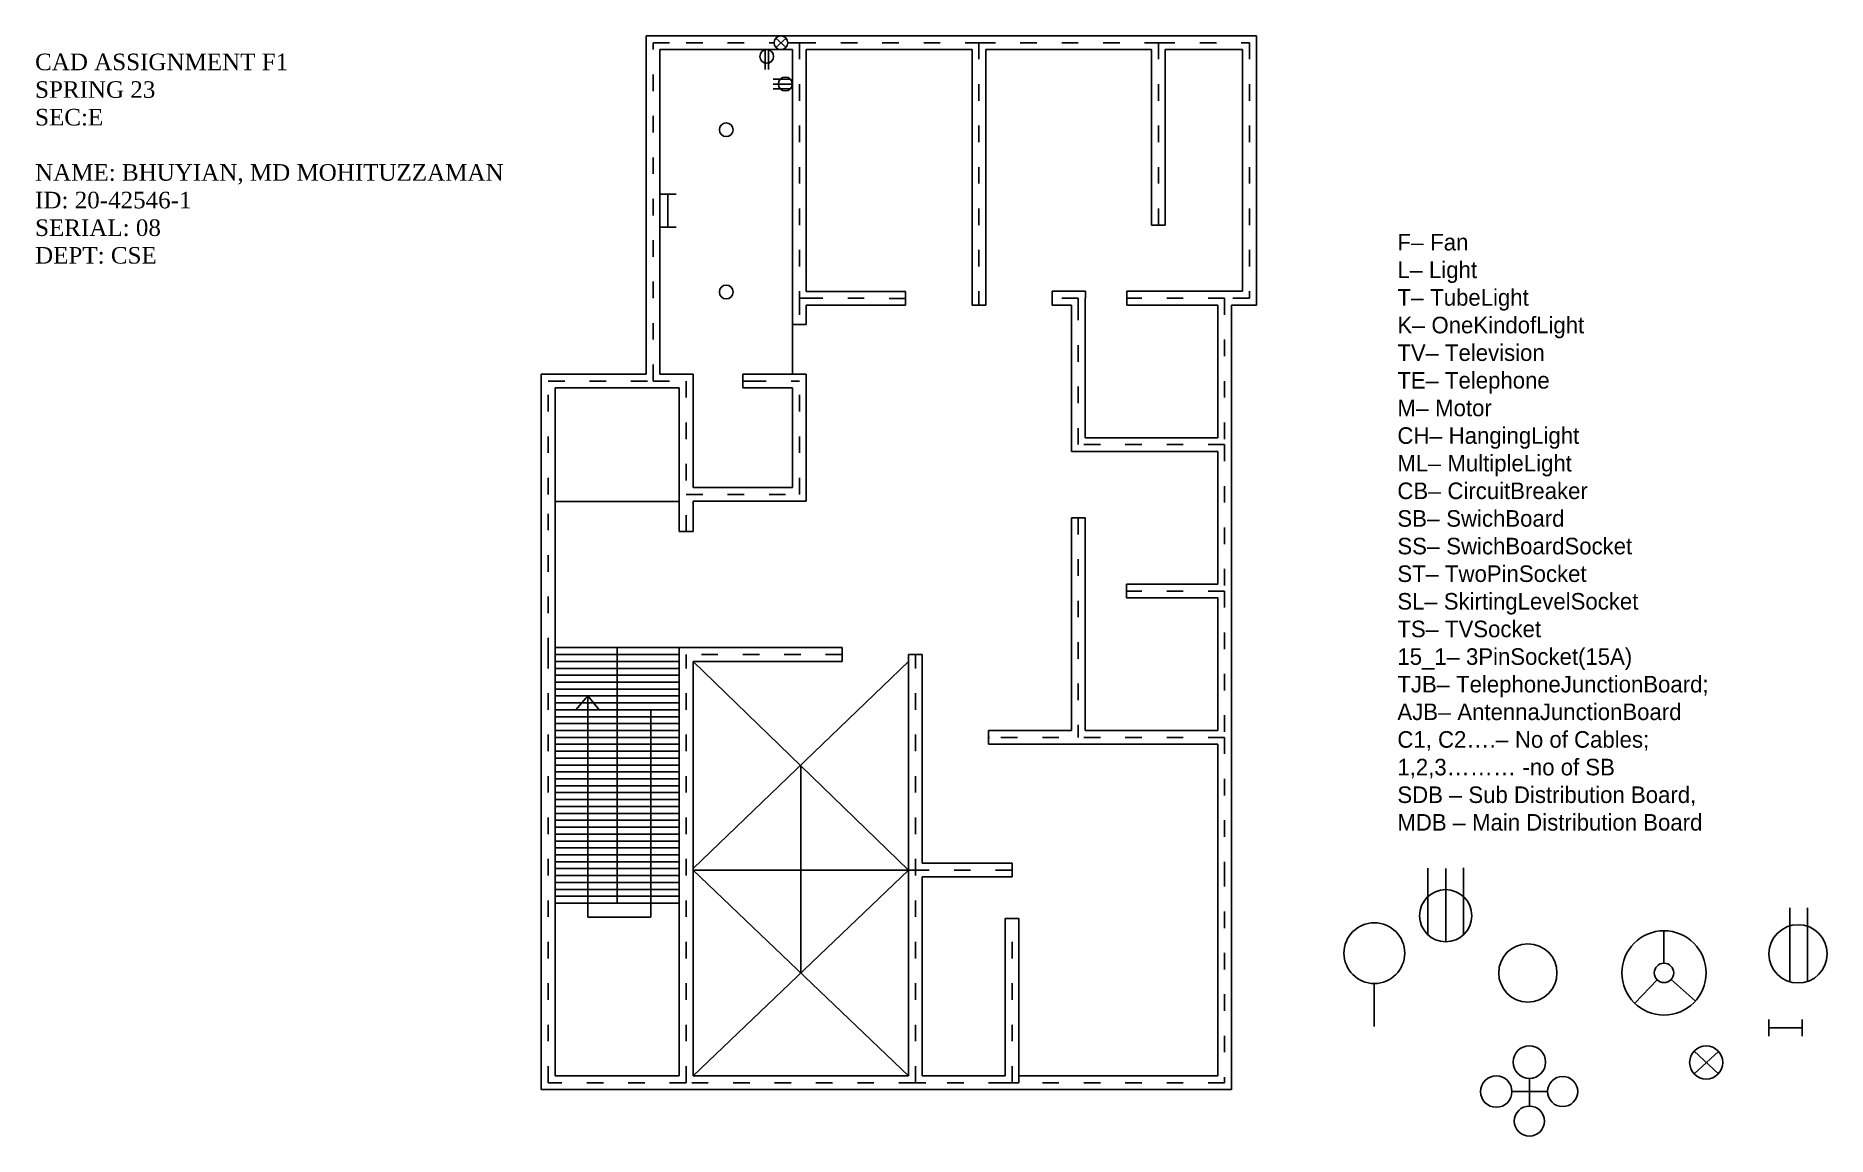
# Model space of a CAD drawing. Header units: inches. Extents: x -654 to 643, y 25 to 821.
import ezdxf

# ---------------------------------------------------------------- set-up
doc = ezdxf.new("R2010")
doc.units = ezdxf.units.IN
doc.header["$MEASUREMENT"] = 0
doc.linetypes.add('ACAD_ISO03W100', pattern=[30, 12, -18])
doc.linetypes.add('DOT', pattern=[0.25, 0, -0.25])

msp = doc.modelspace()

# ---------------------------------------------------------------- linework, layer by layer
for p, q in [((-207.1, 821.4), (-212.1, 821.4)), ((-212.1, 816.4), (-212.1, 821.4)), ((-207.1, 821.4), (-183.1, 821.4)), ((-183.1, 821.4), (-101.1, 821.4)), ((-118.1, 819.8), (-110.8, 813)), ((-110.8, 819.8), (-118.1, 813)), ((-101.1, 821.4), (28.9, 821.4)), ((28.9, 821.4), (158.9, 821.4)), ((158.9, 821.4), (224.9, 821.4)), ((224.9, 821.4), (229.9, 821.4)), ((229.9, 816.4), (229.9, 821.4)), ((-212.1, 576.4), (-212.1, 816.4)), ((-202.1, 811.4), (-183.1, 811.4)), ((-202.1, 576.4), (-202.1, 811.4)), ((-183.1, 811.4), (-106.1, 811.4)), ((-126, 811.4), (-126, 797.1)), ((-123.5, 811.4), (-123.5, 797.1)), ((-106.1, 811.4), (-106.1, 631.4)), ((-106.1, 811.4), (-106.1, 695.4)), ((-96.1, 811.4), (-96.1, 641.3)), ((-96.1, 811.4), (23.9, 811.4)), ((23.9, 811.4), (23.9, 626.3)), ((33.9, 811.4), (33.9, 631.4)), ((33.9, 811.4), (153.9, 811.4)), ((153.9, 811.4), (153.9, 684.4)), ((163.9, 811.4), (163.9, 684.4)), ((163.9, 811.4), (219.9, 811.4)), ((219.9, 811.4), (219.9, 636.4)), ((229.9, 816.4), (229.9, 631.4)), ((-107.7, 790), (-120.1, 790)), ((-107.7, 783.1), (-120.1, 783.1)), ((-106.3, 786.5), (-120, 786.5)), ((-190.4, 706.8), (-202.4, 706.8)), ((-196.4, 706.8), (-196.4, 682.8)), ((-196.4, 682.8), (-202.4, 682.8)), ((-196.4, 682.8), (-190.4, 682.8)), ((-190.4, 682.8), (-196.4, 682.8)), ((153.9, 684.4), (163.9, 684.4)), ((-96.1, 641.3), (-96.1, 636.3)), ((-24.2, 636.3), (-96.1, 636.3)), ((-24.2, 636.3), (-24.2, 631.3)), ((81.9, 631.4), (81.9, 636.4)), ((81.9, 636.4), (106, 636.4)), ((106, 636.4), (106, 631.4)), ((136, 631.4), (136, 636.4)), ((140.9, 636.4), (136, 636.4)), ((206.9, 636.4), (140.9, 636.4)), ((219.9, 636.4), (206.9, 636.4)), ((-106.1, 631.4), (-106.1, 612.4)), ((-96.1, 626.4), (-96.1, 612.4)), ((-96.1, 626.4), (-24.2, 626.3)), ((-24.2, 626.3), (-24.2, 631.3)), ((23.9, 626.3), (33.9, 626.3)), ((33.9, 631.4), (33.9, 626.3)), ((81.9, 631.4), (81.9, 626.4)), ((95.9, 626.4), (81.9, 626.4)), ((95.9, 525.4), (95.9, 626.4)), ((105.9, 626.4), (105.9, 631.4)), ((105.9, 530.4), (105.9, 626.4)), ((136, 631.4), (136, 626.4)), ((140.9, 626.4), (136, 626.4)), ((201.9, 626.4), (140.9, 626.4)), ((201.9, 626.4), (201.9, 530.4)), ((211.9, 626.4), (211.9, 525.4)), ((224.9, 626.4), (211.9, 626.4)), ((224.9, 626.4), (229.9, 626.4)), ((229.9, 631.4), (229.9, 626.4)), ((-106.1, 612.4), (-96.1, 612.4)), ((-106.1, 612.4), (-106.1, 576.4)), ((-283.1, 576.4), (-288.1, 576.4)), ((-288.1, 571.4), (-288.1, 576.4)), ((-288.1, 489.4), (-288.1, 571.4)), ((-283.1, 576.4), (-212.1, 576.4)), ((-202.1, 576.4), (-183.1, 576.4)), ((-183.1, 576.4), (-178.1, 576.4)), ((-178.1, 571.4), (-178.1, 576.4)), ((-178.1, 571.4), (-178.1, 494.4)), ((-137.1, 576.4), (-142.1, 576.4)), ((-142.1, 576.4), (-142.1, 566.4)), ((-137.1, 576.4), (-101.1, 576.4)), ((-101.1, 576.4), (-96.1, 576.4)), ((-96.1, 571.4), (-96.1, 576.4)), ((-96.1, 489.4), (-96.1, 571.4)), ((-278.1, 489.4), (-278.1, 566.4)), ((-278.1, 566.4), (-207.1, 566.4)), ((-207.1, 566.4), (-188.1, 566.4)), ((-188.1, 566.4), (-188.1, 489.4)), ((-188.1, 566.3), (-188.1, 484.3)), ((-137.1, 566.4), (-142.1, 566.4)), ((-137.1, 566.4), (-106.1, 566.4)), ((-106.1, 494.4), (-106.1, 566.4)), ((95.9, 525.4), (95.9, 520.4)), ((100.9, 520.4), (95.9, 520.4)), ((201.9, 520.4), (100.9, 520.4)), ((201.9, 530.4), (105.9, 530.4)), ((201.9, 520.4), (201.9, 424.4)), ((206.9, 530.4), (206.9, 530.4)), ((206.9, 520.4), (206.9, 520.4)), ((211.9, 525.4), (211.9, 419.4)), ((-178.1, 494.4), (-106.1, 494.4)), ((-288.1, 373.4), (-288.1, 489.4)), ((-278.1, 373.4), (-278.1, 489.4)), ((-188.1, 484.3), (-278.1, 484.3)), ((-188.1, 489.4), (-188.1, 484.4)), ((-188.1, 462.4), (-188.1, 489.4)), ((-178.1, 484.4), (-101.1, 484.4)), ((-178.1, 462.4), (-178.1, 484.4)), ((-101.1, 484.4), (-96.1, 484.4)), ((-96.1, 489.4), (-96.1, 484.4)), ((95.9, 472.4), (95.9, 318.4)), ((105.9, 472.4), (95.9, 472.4)), ((105.9, 472.4), (105.9, 318.4)), ((-188.1, 462.4), (-183.1, 462.4)), ((-183.1, 462.4), (-178.1, 462.4)), ((135.9, 419.4), (135.9, 424.4)), ((201.9, 424.4), (135.9, 424.4)), ((135.9, 419.4), (135.9, 414.4)), ((211.9, 419.4), (211.9, 313.4)), ((201.9, 414.4), (135.9, 414.4)), ((201.9, 414.4), (201.9, 318.4)), ((-188.1, 378.4), (-278.1, 378.4)), ((-233.1, 193.4), (-233.1, 378.4)), ((-183.1, 378.4), (-188.1, 378.4)), ((-188.1, 373.4), (-188.1, 378.4)), ((-70.1, 378.4), (-183.1, 378.4)), ((-70.1, 373.4), (-70.1, 378.4)), ((-70.1, 378.4), (-70.1, 373.4)), ((-70.1, 368.4), (-70.1, 378.4)), ((-288.1, 63.4), (-288.1, 373.4)), ((-278.1, 68.4), (-278.1, 373.4)), ((-188.1, 373.4), (-278.1, 373.4)), ((-188.1, 368.4), (-278.1, 368.4)), ((-188.1, 363.4), (-278.1, 363.4)), ((-188.1, 68.4), (-188.1, 373.4)), ((-178.1, 68.4), (-178.1, 368.4)), ((-70.1, 368.4), (-178.1, 368.4)), ((-178.1, 368.4), (-22.1, 217.4)), ((-178.1, 218.4), (-22.1, 368.4)), ((-22.1, 68.4), (-22.1, 373.4)), ((-22.1, 373.4), (-12.1, 373.4)), ((-12.1, 222.4), (-12.1, 373.4)), ((-188.1, 358.4), (-278.1, 358.4)), ((-188.1, 353.4), (-278.1, 353.4)), ((-188.1, 348.4), (-278.1, 348.4)), ((-188.1, 343.4), (-278.1, 343.4)), ((-188.1, 338.4), (-278.1, 338.4)), ((-255.7, 341.9), (-263.1, 333.4)), ((-255, 342.6), (-255.7, 341.9)), ((-254.4, 343.4), (-255, 342.6)), ((-254.4, 333.4), (-254.4, 343.4)), ((-254.4, 343.4), (-246.1, 333.4)), ((-188.1, 333.4), (-278.1, 333.4)), ((-188.1, 333.4), (-278.1, 333.4)), ((-188.1, 328.4), (-278.1, 328.4)), ((-254.4, 183.3), (-254.4, 333.4)), ((-208.7, 333.4), (-208.7, 183.3)), ((-188.1, 323.4), (-278.1, 323.4)), ((-188.1, 318.4), (-278.1, 318.4)), ((-188.1, 313.4), (-278.1, 313.4)), ((35.9, 313.4), (35.9, 318.4)), ((95.9, 318.4), (35.9, 318.4)), ((36.6, 313.4), (35.9, 313.4)), ((35.9, 313.4), (35.9, 313.4)), ((35.9, 313.4), (35.9, 308.4)), ((100.9, 318.4), (100.9, 313.4)), ((201.9, 318.4), (105.9, 318.4)), ((211.9, 313.4), (211.9, 217.4)), ((-188.1, 308.4), (-278.1, 308.4)), ((-188.1, 303.4), (-278.1, 303.4)), ((36.6, 308.4), (35.9, 308.4)), ((201.9, 308.4), (36.6, 308.4)), ((201.9, 308.4), (201.9, 217.4)), ((-188.1, 298.4), (-278.1, 298.4)), ((-188.1, 293.4), (-278.1, 293.4)), ((-188.1, 288.4), (-278.1, 288.4)), ((-100.1, 292.9), (-100.1, 142.9)), ((-188.1, 283.4), (-278.1, 283.4)), ((-188.1, 278.4), (-278.1, 278.4)), ((-188.1, 273.4), (-278.1, 273.4)), ((-188.1, 268.4), (-278.1, 268.4)), ((-188.1, 263.4), (-278.1, 263.4)), ((-188.1, 258.4), (-278.1, 258.4)), ((-188.1, 253.4), (-278.1, 253.4)), ((-188.1, 248.4), (-278.1, 248.4)), ((-188.1, 243.4), (-278.1, 243.4)), ((-188.1, 238.4), (-278.1, 238.4)), ((-188.1, 233.4), (-278.1, 233.4)), ((-188.1, 228.4), (-278.1, 228.4)), ((-188.1, 223.4), (-278.1, 223.4)), ((52.9, 222.4), (-12.1, 222.4)), ((52.9, 222.4), (52.9, 212.4)), ((-188.1, 218.4), (-278.1, 218.4)), ((-188.1, 213.4), (-278.1, 213.4)), ((-188.1, 208.4), (-278.1, 208.4)), ((-17.1, 217.4), (-178.1, 217.4)), ((-22.1, 217.4), (-178.1, 68.4)), ((-178.1, 217.4), (-22.1, 68.4)), ((52.9, 212.4), (-12.1, 212.4)), ((-12.1, 68.4), (-12.1, 212.4)), ((201.9, 217.4), (201.9, 68.4)), ((211.9, 217.4), (211.9, 63.4)), ((354.1, 170.6), (354.1, 218.7)), ((367, 165.4), (367, 218.4)), ((379.9, 170.5), (379.9, 219)), ((-188.1, 203.4), (-278.1, 203.4)), ((-188.1, 198.4), (-278.1, 198.4)), ((-188.1, 193.4), (-278.1, 193.4)), ((-208.7, 183.3), (-254.4, 183.3)), ((47.9, 68.4), (47.9, 182.4)), ((52.9, 182.4), (47.9, 182.4)), ((52.9, 182.4), (57.9, 182.4)), ((57.9, 63.4), (57.9, 182.4)), ((616.3, 136.4), (616.3, 190)), ((629, 136.7), (629, 190)), ((525.1, 149.9), (525.1, 173.4)), ((315.3, 135.2), (315.3, 104)), ((520.2, 137.8), (503.9, 120.9)), ((530.3, 138.2), (547.8, 122.6)), ((601.1, 109.2), (601.1, 97.2)), ((625.1, 103.2), (625.1, 109.2)), ((625.1, 109.2), (625.1, 103.2)), ((601.1, 103.2), (625.1, 103.2)), ((625.1, 103.2), (625.1, 97.2)), ((564.5, 86.1), (546.9, 69.8)), ((547, 86.2), (564.5, 69.8)), ((-188.1, 68.4), (-278.1, 68.4)), ((-22.1, 68.4), (-178.1, 68.4)), ((47.9, 68.4), (-12.1, 68.4)), ((201.9, 68.4), (57.9, 68.4)), ((427.6, 66.5), (427.6, 46.5)), ((-288.1, 63.4), (-288.1, 58.4)), ((-283.1, 58.4), (-288.1, 58.4)), ((-183.1, 58.4), (-283.1, 58.4)), ((-17.1, 58.4), (-183.1, 58.4)), ((-17.1, 63.4), (-9.5, 63.4)), ((52.9, 58.4), (-17.1, 58.4)), ((206.9, 58.4), (52.9, 58.4)), ((206.9, 58.4), (211.9, 58.4)), ((211.9, 63.4), (211.9, 58.4)), ((427.6, 57), (414.9, 57)), ((427.6, 57), (440.8, 57)), ((440.8, 57), (427.6, 57))]:
    msp.add_line(p, q)
at = {"linetype": 'ACAD_ISO03W100'}
for p, q in [((-207.1, 816.4), (-183.1, 816.4)), ((-207.1, 571.4), (-207.1, 816.4)), ((-183.1, 816.4), (-119.5, 816.4)), ((-109.5, 816.4), (-101.1, 816.4)), ((-101.1, 816.4), (28.9, 816.4)), ((-101.1, 816.4), (-101.1, 631.4)), ((28.9, 816.4), (158.9, 816.4)), ((28.9, 816.4), (28.9, 626.3)), ((158.9, 816.4), (224.9, 816.4)), ((158.9, 816.4), (158.9, 684.4)), ((224.9, 816.4), (224.9, 631.4)), ((-101.1, 631.4), (-101.1, 612.4)), ((-96.1, 631.4), (-101.1, 631.4)), ((-96.1, 631.4), (-24.2, 631.3)), ((100.9, 631.4), (81.9, 631.4)), ((100.9, 626.4), (100.9, 631.4)), ((100.9, 525.4), (100.9, 626.4)), ((140.9, 631.4), (136, 631.4)), ((206.9, 631.4), (140.9, 631.4)), ((224.9, 631.4), (206.9, 631.4)), ((206.9, 631.4), (206.9, 525.4)), ((-283.1, 489.4), (-283.1, 571.4)), ((-283.1, 571.4), (-207.1, 571.4)), ((-207.1, 571.4), (-183.1, 571.4)), ((-183.1, 571.4), (-183.1, 489.4)), ((-137.1, 571.4), (-142.1, 571.4)), ((-137.1, 571.4), (-101.1, 571.4)), ((-101.1, 489.4), (-101.1, 571.4)), ((206.9, 525.4), (100.9, 525.4)), ((206.9, 525.4), (206.9, 419.4)), ((-283.1, 373.4), (-283.1, 489.4)), ((-183.1, 489.4), (-101.1, 489.4)), ((-183.1, 462.4), (-183.1, 489.4)), ((100.9, 472.4), (100.9, 318.4)), ((206.9, 419.4), (135.9, 419.4)), ((206.9, 419.4), (206.9, 313.4)), ((-283.1, 63.4), (-283.1, 373.4)), ((-183.1, 63.4), (-183.1, 373.4)), ((-70.1, 373.4), (-183.1, 373.4)), ((-17.1, 63.4), (-17.1, 373.4)), ((206.9, 313.4), (36.6, 313.4)), ((206.9, 313.4), (206.9, 217.4)), ((52.9, 217.4), (-17.1, 217.4)), ((206.9, 217.4), (206.9, 63.4)), ((52.9, 63.4), (52.9, 182.4)), ((-183.1, 63.4), (-283.1, 63.4)), ((-17.1, 63.4), (-183.1, 63.4)), ((47.9, 63.4), (-12.1, 63.4)), ((47.9, 63.4), (57.9, 63.4)), ((206.9, 63.4), (57.9, 63.4))]:
    msp.add_line(p, q, dxfattribs=at)
for centre, radius in [((-114.5, 816.4), 5), ((-124.8, 806.5), 5), ((-111.3, 786.5), 5), ((-154.1, 753.4), 5), ((-154.1, 635.9), 5), ((367, 184.3), 18.9), ((315.3, 157.2), 22), ((525.1, 142.9), 30.5), ((622.2, 156.7), 21.1), ((426.5, 142.9), 21.1), ((525.1, 142.9), 7.04), ((427.6, 78.3), 11.8), ((555.7, 78), 12), ((403.6, 57), 11.4), ((451.7, 57), 10.9), ((427.6, 35.6), 10.9)]:
    msp.add_circle(centre, radius)

# ---------------------------------------------------------------- texts
at = {"linetype": 'DOT', "insert": (-654.7, 808.5), "char_height": 12, "attachment_point": 1}
msp.add_mtext('{\\fTimes New Roman|b0|i0|c0|p18;\\C1;CAD ASSIGNMENT F1^JSPRING 23^JSEC:E^J^JNAME: BHUYIAN, MD MOHITUZZAMAN^JID: 20-42546-1^JSERIAL: 08^JDEPT: CSE}', dxfattribs=at)
at = {"insert": (332, 678), "char_height": 12, "width": 570.176, "attachment_point": 1}
msp.add_mtext('F{\\fArial|b0|i0|c0|p34;– }Fan\\PL{\\fArial|b0|i0|c0|p34;– }Light\\PT{\\fArial|b0|i0|c0|p34;– }TubeLight\\PK{\\fArial|b0|i0|c0|p34;– }OneKindofLight\\PTV{\\fArial|b0|i0|c0|p34;– }Television\\PTE{\\fArial|b0|i0|c0|p34;– }Telephone\\PM{\\fArial|b0|i0|c0|p34;– }Motor\\PCH{\\fArial|b0|i0|c0|p34;– }HangingLight\\PML{\\fArial|b0|i0|c0|p34;– }MultipleLight\\PCB{\\fArial|b0|i0|c0|p34;– }CircuitBreaker\\PSB{\\fArial|b0|i0|c0|p34;– }SwichBoard\\PSS{\\fArial|b0|i0|c0|p34;– }SwichBoardSocket\\PST{\\fArial|b0|i0|c0|p34;– }TwoPinSocket\\PSL{\\fArial|b0|i0|c0|p34;– }SkirtingLevelSocket\\PTS{\\fArial|b0|i0|c0|p34;– }TVSocket\\P15_1{\\fArial|b0|i0|c0|p34;– }3PinSocket(15A)\\PTJB{\\fArial|b0|i0|c0|p34;– }TelephoneJunctionBoard;\\PAJB{\\fArial|b0|i0|c0|p34;– }AntennaJunctionBoard\\PC1, C2{\\fArial|b0|i0|c0|p34;…}.{\\fArial|b0|i0|c0|p34;– }No of Cables;\\P1,2,3{\\fArial|b0|i0|c0|p34;……… }-no of SB\\PSDB {\\fArial|b0|i0|c0|p34;– }Sub Distribution Board,\\PMDB {\\fArial|b0|i0|c0|p34;– }Main Distribution Board', dxfattribs=at)

doc.saveas('drawing.dxf')
